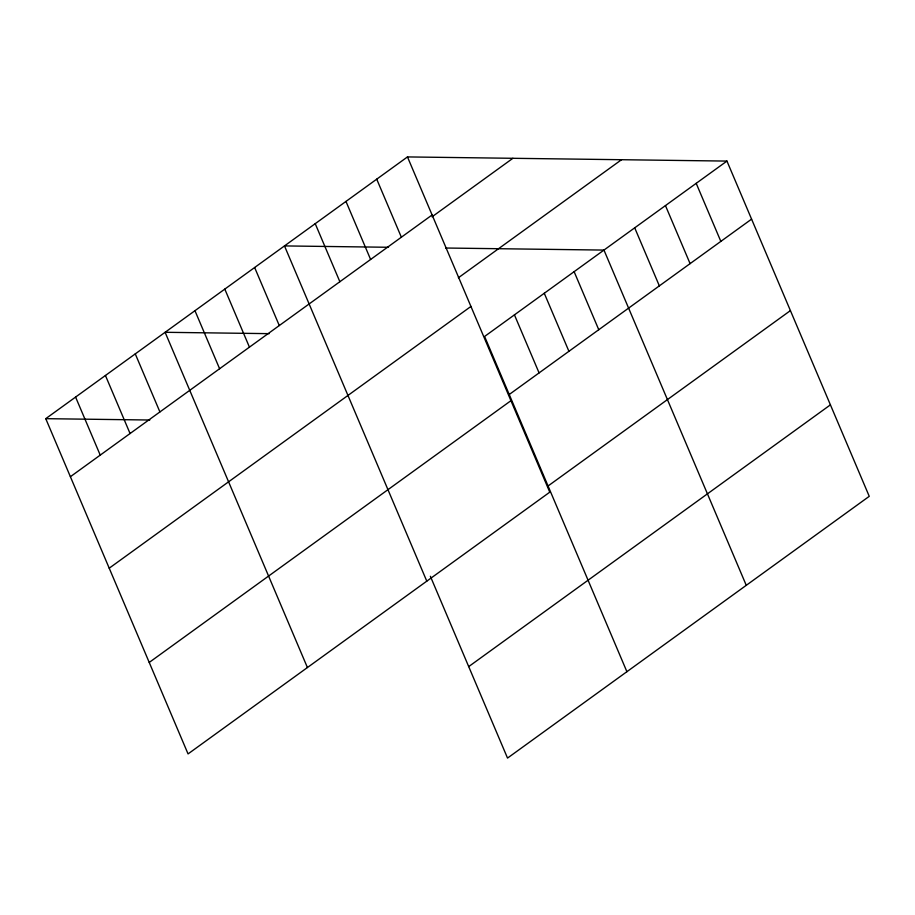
<?xml version="1.0" encoding="UTF-8"?>
<svg xmlns="http://www.w3.org/2000/svg" width="915" height="915" viewBox="0 0 915 915"><rect width="100%" height="100%" fill="white"/><g stroke="black" fill="none" stroke-linecap="round" stroke-linejoin="round"><path stroke-width="1.37" d="M407.472 156.922L549.766 492.167L188.055 753.914L45.75 418.67L407.472 156.922L726.945 161.086L869.25 496.33L507.528 758.077L430.37 576.278M70.386 476.715L432.109 214.968M432.04 216.809L512.892 158.295M458.369 277.783L621.525 159.713M109.217 568.192L470.939 306.445M726.945 161.086L484.595 336.457L626.901 671.702M509.232 394.502L751.592 219.131M149.225 662.437L510.936 400.69M548.062 485.979L790.411 310.608M468.709 666.6L830.42 404.853M388.52 247.279L284.485 245.918L426.79 581.162M445.651 248.022L603.969 250.081L746.263 585.326M269.159 333.655L165.112 332.294L307.417 667.538M45.75 418.67L149.797 420.019M696.201 183.343L720.837 241.388M665.457 205.589L690.093 263.634M634.713 227.835L659.349 285.88M574.128 271.675L598.765 329.72M544.276 293.269L568.924 351.314M514.436 314.863L539.084 372.908M376.717 179.168L401.365 237.214M345.973 201.426L370.609 259.46M315.229 223.672L339.865 281.717M254.644 267.512L279.281 325.557M224.804 289.106L249.44 347.151M194.964 310.7L219.6 368.745M135.271 353.888L159.908 411.933M105.431 375.482L130.067 433.527M75.59 397.076L100.227 455.121"/></g></svg>
